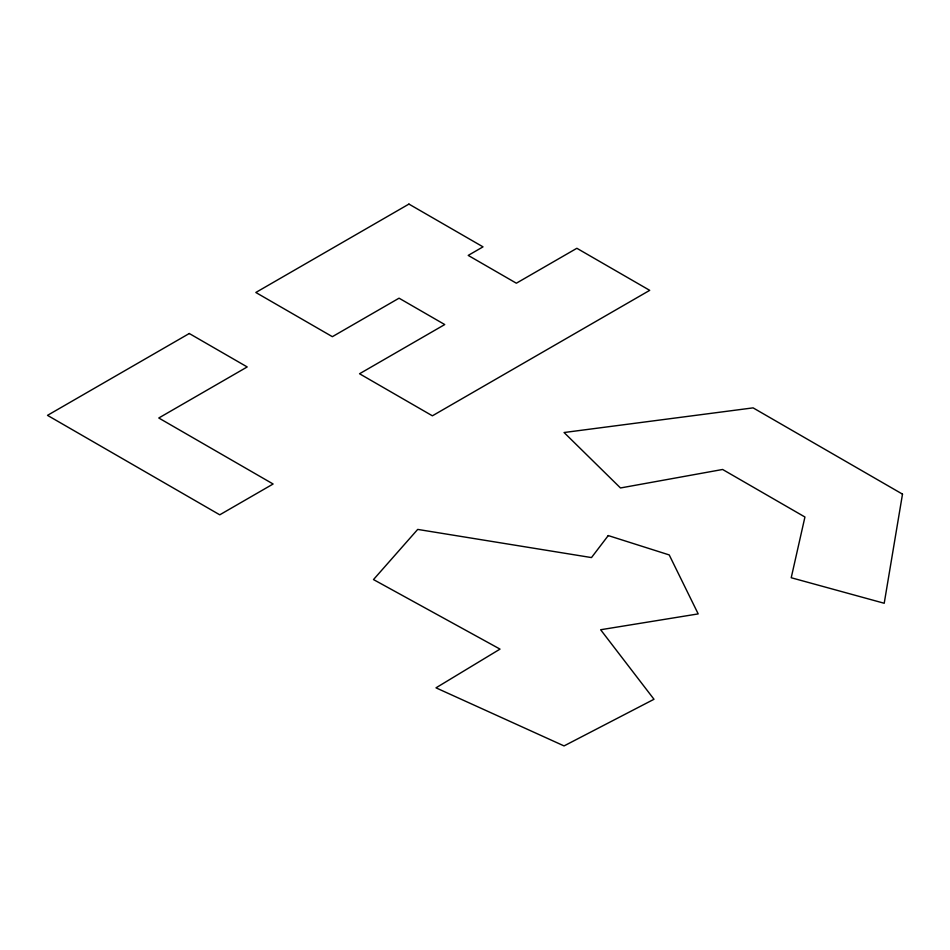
<?xml version="1.0" encoding="UTF-8"?>
<svg xmlns="http://www.w3.org/2000/svg" width="950" height="950" viewBox="0 0 950 950"><rect width="100%" height="100%" fill="white"/><g stroke="black" fill="none" stroke-linecap="round" stroke-linejoin="round"><path stroke-width="1.43" d="M902.5 494.131L884.212 603.262L791.219 577.742L804.935 517.014L722.617 469.478L620.481 487.968L564.074 432.523L753.101 407.871L902.5 494.131M608.249 535.574L591.482 557.579L417.703 529.411L373.492 579.571L500.021 649.111L435.991 687.836L564.051 745.916L653.992 699.271L600.638 629.743L698.191 613.902L669.227 554.931L608.249 535.574M408.928 204.084L255.823 292.481L332.369 336.68L399.059 298.181L444.742 324.556L359.539 373.754L432.392 415.815L649.717 290.344L576.864 248.283L516.361 283.207L468.207 255.408L483.016 246.857L408.928 204.084M189.276 333.509L47.5 415.352L219.759 514.817L273.113 484.001L158.781 418L247.202 366.949L189.276 333.509"/></g></svg>
